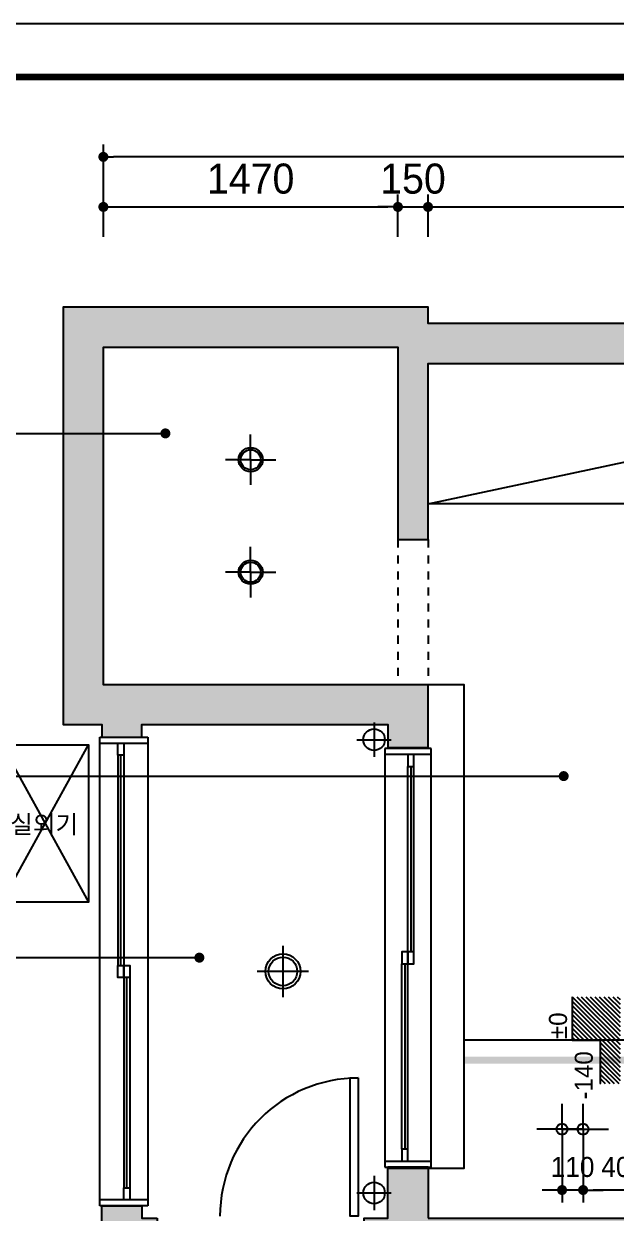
# Model space of a CAD drawing. Header units: millimetres. Extents: x 0 to 400063, y 963 to 238763.
# Drawn here: x 93307 to 96263, y 118957 to 124894 of the extents above; entities that cross this region are included whole.
import ezdxf

# ---------------------------------------------------------------- set-up
doc = ezdxf.new("R2010")
doc.units = ezdxf.units.MM
doc.header["$LTSCALE"] = 40
doc.header["$PDMODE"] = 34
doc.linetypes.add('HID', pattern=[2.3, 1.5, -0.8])
doc.linetypes.add('HIDDEN', pattern=[2, 1, -1])
doc.layers.get('Defpoints').update_dxf_attribs({"color": 249})
doc.layers.add('.', color=7, linetype='Continuous', lineweight=13)
for name, color, linetype in [('2sec', 2, 'Continuous'), ('3TI-CE-LIGHT', 6, 'Continuous'), ('DIM', 8, 'Continuous'), ('DOOR', 4, 'Continuous'), ('DOOR-FRAME', 4, 'Continuous'), ('DWG', 7, 'Continuous'), ('LIGHT', 6, 'Continuous'), ('SOL253', 253, 'Continuous'), ('도면층4', 4, 'Continuous'), ('도면층5', 5, 'Continuous'), ('도면층8', 253, 'Continuous')]:
    doc.layers.add(name, color=color, linetype=linetype)
doc.styles.add('울릉도 L', font='HYWULM.TTF')
doc.styles.add('휴먼엑스포', font='stylu.ttf')
doc.dimstyles.new('황금손50', dxfattribs={"dimscale": 50, "dimtxt": 3, "dimasz": 1, "dimexe": 1.25, "dimexo": 2, "dimgap": 1.25, "dimtad": 1, "dimdec": 0, "dimzin": 9, "dimtxsty": '울릉도 L', "dimblk": 'DOT', "dimcen": 2.5, "dimclrd": 1, "dimclre": 1, "dimadec": 0, "dimazin": 0, "dimtfac": 1, "dimtdec": 0, "dimtix": 1, "dimtmove": 0, "dimatfit": 2, "dimldrblk": 'DOT', "dimfxl": 0, "dimarcsym": 0})
pattern_1 = [(45, (-58243.64, -39174.001), (-11.2253202, 11.2253202), [])]

# ---------------------------------------------------------------- blocks, each defined once
blk = doc.blocks.new('_Dot')
at = {"color": 0, "lineweight": -2}
blk.add_line((-0.5, 0), (-1, 0), dxfattribs=at)
at = {"color": 0, "const_width": 0.5}
blk.add_lwpolyline([(-0.25, 0, 1), (0.25, 0, 1)], format="xyb", close=True, dxfattribs=at)
blk = doc.blocks.new('*D167')
at = {"layer": 'Defpoints', "color": 0}
for p in [(95174.2, 123980.2), (93704.2, 123730.2), (95174.2, 123730.2)]:
    blk.add_point(p, dxfattribs=at)
at = {"layer": 'DIM', "color": 1, "lineweight": -2}
for p, q in [((93704.2, 123830.2), (93704.2, 124042.7)), ((95174.2, 123830.2), (95174.2, 124042.7)), ((93754.2, 123980.2), (95124.2, 123980.2))]:
    blk.add_line(p, q, dxfattribs=at)
at = {"layer": 'DIM', "color": 1, "lineweight": -2, "xscale": 50, "yscale": 50, "zscale": 50, "rotation": 180}
blk.add_blockref('_Dot', (93704.2, 123980.2), dxfattribs=at)
at = {"layer": 'DIM', "color": 1, "lineweight": -2, "xscale": 50, "yscale": 50, "zscale": 50}
blk.add_blockref('_Dot', (95174.2, 123980.2), dxfattribs=at)
at = {"layer": 'DIM', "color": 1, "insert": (94439.2, 124120.7), "char_height": 150, "attachment_point": 5, "style": '울릉도 L'}
blk.add_mtext('1470', dxfattribs=at)
blk = doc.blocks.new('*D168')
at = {"layer": 'Defpoints', "color": 0}
for p in [(95324.2, 123980.2), (95174.2, 123730.2), (95324.2, 123730.2)]:
    blk.add_point(p, dxfattribs=at)
at = {"layer": 'DIM', "color": 1, "lineweight": -2}
for p, q in [((95174.2, 123830.2), (95174.2, 124042.7)), ((95324.2, 123830.2), (95324.2, 124042.7)), ((95124.2, 123980.2), (95074.2, 123980.2)), ((95174.2, 123980.2), (95324.2, 123980.2)), ((95374.2, 123980.2), (95424.2, 123980.2))]:
    blk.add_line(p, q, dxfattribs=at)
at = {"layer": 'DIM', "color": 1, "lineweight": -2, "xscale": 50, "yscale": 50, "zscale": 50}
blk.add_blockref('_Dot', (95174.2, 123980.2), dxfattribs=at)
at = {"layer": 'DIM', "color": 1, "lineweight": -2, "xscale": 50, "yscale": 50, "zscale": 50, "rotation": 180}
blk.add_blockref('_Dot', (95324.2, 123980.2), dxfattribs=at)
at = {"layer": 'DIM', "color": 1, "insert": (95249.2, 124120.7), "char_height": 150, "attachment_point": 5, "style": '울릉도 L'}
blk.add_mtext('150', dxfattribs=at)
blk = doc.blocks.new('*D169')
at = {"layer": 'Defpoints', "color": 0}
for p in [(98619.2, 123980.2), (95324.2, 123730.2), (98619.2, 123730.2)]:
    blk.add_point(p, dxfattribs=at)
at = {"layer": 'DIM', "color": 1, "lineweight": -2}
for p, q in [((95324.2, 123830.2), (95324.2, 124042.7)), ((98619.2, 123830.2), (98619.2, 124042.7)), ((95374.2, 123980.2), (98569.2, 123980.2))]:
    blk.add_line(p, q, dxfattribs=at)
at = {"layer": 'DIM', "color": 1, "lineweight": -2, "xscale": 50, "yscale": 50, "zscale": 50, "rotation": 180}
blk.add_blockref('_Dot', (95324.2, 123980.2), dxfattribs=at)
at = {"layer": 'DIM', "color": 1, "lineweight": -2, "xscale": 50, "yscale": 50, "zscale": 50}
blk.add_blockref('_Dot', (98619.2, 123980.2), dxfattribs=at)
at = {"layer": 'DIM', "color": 1, "insert": (96971.7, 124120.8), "char_height": 150, "attachment_point": 5, "style": '울릉도 L'}
blk.add_mtext('3295', dxfattribs=at)
blk = doc.blocks.new('*D174')
at = {"layer": 'Defpoints', "color": 0}
for p in [(93704.2, 124230.2), (93704.2, 123730.2), (105367.2, 123730.2)]:
    blk.add_point(p, dxfattribs=at)
at = {"layer": 'DIM', "color": 1, "lineweight": -2}
for p, q in [((93704.2, 123830.2), (93704.2, 124292.7)), ((105367.2, 123830.2), (105367.2, 124292.7)), ((105317.2, 124230.2), (93754.2, 124230.2))]:
    blk.add_line(p, q, dxfattribs=at)
at = {"layer": 'DIM', "color": 1, "lineweight": -2, "xscale": 50, "yscale": 50, "zscale": 50, "rotation": 180}
blk.add_blockref('_Dot', (93704.2, 124230.2), dxfattribs=at)
at = {"layer": 'DIM', "color": 1, "lineweight": -2, "xscale": 50, "yscale": 50, "zscale": 50}
blk.add_blockref('_Dot', (105367.2, 124230.2), dxfattribs=at)
at = {"layer": 'DIM', "color": 1, "insert": (99535.7, 124370.8), "char_height": 150, "attachment_point": 5, "style": '울릉도 L'}
blk.add_mtext('11663', dxfattribs=at)
blk = doc.blocks.new('*D229')
at = {"layer": 'Defpoints', "color": 0}
for p in [(96097.9, 119376.7), (96497.9, 119376.7), (96097.9, 119072.9)]:
    blk.add_point(p, dxfattribs=at)
at = {"layer": 'DIM', "color": 1, "lineweight": -2}
for p, q in [((96097.9, 119276.7), (96097.9, 119010.4)), ((96497.9, 119276.7), (96497.9, 119010.4)), ((96447.9, 119072.9), (96147.9, 119072.9))]:
    blk.add_line(p, q, dxfattribs=at)
at = {"layer": 'DIM', "color": 1, "lineweight": -2, "xscale": 50, "yscale": 50, "zscale": 50, "rotation": 180}
blk.add_blockref('_Dot', (96097.9, 119072.9), dxfattribs=at)
at = {"layer": 'DIM', "color": 1, "lineweight": -2, "xscale": 50, "yscale": 50, "zscale": 50}
blk.add_blockref('_Dot', (96497.9, 119072.9), dxfattribs=at)
at = {"layer": 'DIM', "color": 0, "insert": (96297.9, 119187.4), "char_height": 100, "attachment_point": 5, "style": '울릉도 L'}
blk.add_mtext('400', dxfattribs=at)
blk = doc.blocks.new('*D230')
at = {"layer": 'Defpoints', "color": 0}
for p in [(95992.9, 119376.7), (96097.9, 119376.7), (95992.9, 119072.9)]:
    blk.add_point(p, dxfattribs=at)
at = {"layer": 'DIM', "color": 1, "lineweight": -2}
for p, q in [((95992.9, 119276.7), (95992.9, 119010.4)), ((96097.9, 119276.7), (96097.9, 119010.4)), ((95942.9, 119072.9), (95892.9, 119072.9)), ((96097.9, 119072.9), (95992.9, 119072.9)), ((96147.9, 119072.9), (96197.9, 119072.9))]:
    blk.add_line(p, q, dxfattribs=at)
at = {"layer": 'DIM', "color": 1, "lineweight": -2, "xscale": 50, "yscale": 50, "zscale": 50}
blk.add_blockref('_Dot', (95992.9, 119072.9), dxfattribs=at)
at = {"layer": 'DIM', "color": 1, "lineweight": -2, "xscale": 50, "yscale": 50, "zscale": 50, "rotation": 180}
blk.add_blockref('_Dot', (96097.9, 119072.9), dxfattribs=at)
at = {"layer": 'DIM', "color": 0, "insert": (96045.4, 119187.4), "char_height": 100, "attachment_point": 5, "style": '울릉도 L'}
blk.add_mtext('110', dxfattribs=at)

msp = doc.modelspace()

# ---------------------------------------------------------------- hatches: boundary and pattern name
at = {"layer": '.'}
h = msp.add_hatch(color=251, dxfattribs=at)
h.dxf.hatch_style = 1
h.paths.add_polyline_path([(93853.2, 115385.2), (93653.2, 115293), (93653.2, 114622.2), (96087.5, 114622.2), (96087.5, 114822.2), (93853.2, 114822.2)])
h.paths.add_polyline_path([(99106.2, 114822.2), (96087.5, 114822.2), (96087.5, 114622.2), (99106.2, 114622.2)])
h.paths.add_polyline_path([(103984.1, 114767.2), (103524.1, 114767.2), (103524.1, 115409.2), (103324.1, 115409.2), (103324.1, 114822.2), (100618.2, 114822.2), (100618.2, 116297.2), (100464.1, 116297.2), (100463.2, 114822.2), (100068.2, 114822.2), (100068.2, 114622.2), (103777.1, 114622.2), (103777.1, 113259.2), (104937.1, 113259.2), (104937.1, 113947.2), (104814.1, 113947.2), (104814.1, 113382.2), (103984.1, 113382.2)])
h.paths.add_polyline_path([(103524.1, 117222.2), (103600.7, 117222.2), (103600.7, 117382.2), (100463.2, 117382.2), (100463.2, 117197.2), (100618.2, 117197.2), (100618.2, 117222.2), (103324.1, 117222.2), (103324.1, 116589.2), (103524.1, 116589.2)])
h.paths.add_polyline_path([(105592.2, 117637.2), (105392.2, 117637.2), (105392.2, 117382.2), (104395.7, 117382.2), (104395.7, 117222.2), (104584.1, 117222.2), (104584.1, 116622.2), (105414.1, 116622.2), (105414.1, 116482.2), (105592.2, 116482.2), (105592.2, 116622.2)])
h.paths.add_polyline_path([(104773.2, 117222.2), (105392.2, 117222.2), (105392.2, 116822.2), (104773.2, 116822.2)], flags=16)
h.paths.add_polyline_path([(105592.2, 120113.2), (102167.2, 120113.2), (102167.2, 119957.2), (105392.2, 119957.2), (105392.2, 119707.2), (105592.2, 119707.2)])
h.paths.add_polyline_path([(101264.2, 120113.2), (101252.2, 120113.2), (101252.2, 121753.2), (100627.2, 121753.2), (100627.2, 123198.2), (105367.2, 123198.2), (105367.2, 122488.2), (105592.2, 122488.2), (105592.2, 123398.2), (95324.2, 123398.2), (95324.2, 123480.2), (93504.2, 123480.2), (93504.2, 121396.2), (93696.2, 121396.2), (93696.2, 121334.2), (93896.2, 121334.2), (93896.2, 121396.2), (95124.2, 121396.2), (95124.2, 121282.2), (95324.2, 121282.2), (95324.2, 121595.2), (93704.2, 121595.2), (93704.2, 123280.2), (95174.2, 123280.2), (95174.2, 122320.2), (95324.2, 122320.2), (95324.2, 123198.2), (98619.2, 123198.2), (98619.2, 122450.2), (98769.2, 122450.2), (98769.2, 123198.2), (100114.2, 123198.2), (100114.2, 121753.2), (98619.2, 121753.2), (98619.2, 119821.2), (98774.2, 119821.2), (98774.2, 119957.2), (98789.2, 119957.2), (98789.2, 120107.2), (98774.2, 120107.2), (98774.2, 121557.2), (100359.2, 121557.2), (101109.2, 121557.2), (101109.2, 120107.2), (100359.2, 120107.2), (99589.2, 120107.2), (99589.2, 119957.2), (101264.2, 119957.2)])
h.paths.add_polyline_path([(100477.2, 121753.2), (100264.2, 121753.2), (100264.2, 123198.2), (100477.2, 123198.2)], flags=16)
h.paths.add_polyline_path([(98774.2, 118932.2), (95324.2, 118932.2), (95324.2, 119182.2), (95124.2, 119182.2), (95124.2, 118932.2), (95006.2, 118932.2), (95006.2, 118732.2), (98774.2, 118732.2)])
h.paths.add_polyline_path([(93973.2, 118932.2), (93896.2, 118932.2), (93896.2, 118994.2), (93696.2, 118994.2), (93695, 118749.2), (93853.2, 118732.2), (93973.2, 118732.2)])
h = msp.add_hatch(dxfattribs=at)
h.set_pattern_fill('ANSI31', color=256, scale=5)
h.set_pattern_definition(pattern_1)
h.paths.add_polyline_path([(95324.2, 121282.2), (95124.2, 121282.2), (95124.2, 121277.2), (95324.2, 121277.2)])
h = msp.add_hatch(dxfattribs=at)
h.set_pattern_fill('ANSI31', color=256, scale=5)
h.set_pattern_definition(pattern_1)
h.paths.add_polyline_path([(95324.2, 119187.2), (95124.2, 119187.2), (95124.2, 119182.2), (95324.2, 119182.2)])
h = msp.add_hatch()
h.set_pattern_fill('ANSI31', color=8, scale=5, angle=270)
h.set_pattern_definition([(315, (256910.931, -20600.749), (11.2253202, 11.2253202), [])])
h.paths.add_polyline_path([(96043.4, 120038.1), (96043.4, 119821.2), (96183.4, 119821.2), (96183.4, 119604.3), (96283.4, 119604.3), (96283.4, 120038.1)])

# ---------------------------------------------------------------- linework, layer by layer
at = {"layer": '2sec'}
msp.add_lwpolyline([(105592.2, 123398.2), (95324.2, 123398.2), (95324.2, 123480.2), (93504.2, 123480.2), (93504.2, 121396.2), (93696.2, 121396.2), (93696.2, 121334.2), (93896.2, 121334.2), (93896.2, 121396.2), (95124.2, 121396.2), (95124.2, 121282.2), (95324.2, 121282.2), (95324.2, 121595.2), (93704.2, 121595.2), (93704.2, 123280.2), (95174.2, 123280.2), (95174.2, 122320.2), (95324.2, 122320.2), (95324.2, 123198.2), (98619.2, 123198.2)], dxfattribs=at)
for points in [[(95124.2, 121282.2), (95324.2, 121282.2), (95324.2, 121277.2), (95124.2, 121277.2)], [(95324.2, 118932.2), (98774.2, 118932.2), (98774.2, 118732.2), (95006.2, 118732.2), (95006.2, 118932.2), (95124.2, 118932.2), (95124.2, 119182.2), (95324.2, 119182.2)], [(95124.2, 119182.2), (95324.2, 119182.2), (95324.2, 119187.2), (95124.2, 119187.2)], [(93973.2, 118932.2), (93973.2, 118732.2), (93853.2, 118732.2), (93695, 118749.2), (93696.2, 118994.2), (93896.2, 118994.2), (93896.2, 118932.2)]]:
    msp.add_lwpolyline(points, close=True, dxfattribs=at)
at = {"layer": '3TI-CE-LIGHT', "color": 1}
for p, q in [((94439.2, 122718.5), (94439.2, 122844.5)), ((94439.2, 122718.5), (94313.2, 122718.5)), ((94439.2, 122718.5), (94565.2, 122718.5)), ((94439.2, 122718.5), (94439.2, 122592.5)), ((94439.2, 122156.9), (94439.2, 122282.9)), ((94439.2, 122156.9), (94313.2, 122156.9)), ((94439.2, 122156.9), (94565.2, 122156.9)), ((94439.2, 122156.9), (94439.2, 122030.9)), ((95992.9, 119376.7), (95992.9, 119502.7)), ((96097.9, 119376.7), (96097.9, 119502.7)), ((95992.9, 119376.7), (95866.9, 119376.7)), ((96097.9, 119376.7), (95971.9, 119376.7)), ((95992.9, 119376.7), (96118.9, 119376.7)), ((95992.9, 119376.7), (95992.9, 119250.7)), ((96008.8, 119376.7), (96134.8, 119376.7)), ((96097.9, 119376.7), (96223.9, 119376.7)), ((96097.9, 119376.7), (96097.9, 119250.7))]:
    msp.add_line(p, q, dxfattribs=at)
at = {"layer": '3TI-CE-LIGHT'}
for p, q in [((93197.6, 120509.3), (93630, 121294.4)), ((93197.6, 121294.4), (93630, 120509.3))]:
    msp.add_line(p, q, dxfattribs=at)
msp.add_lwpolyline([(93197.6, 121294.4), (93630, 121294.4), (93630, 120509.3), (93197.6, 120509.3)], close=True, dxfattribs=at)
msp.add_lwpolyline([(96043.4, 120038.1), (96043.4, 119821.2), (96183.4, 119821.2), (96183.4, 119604.3)], dxfattribs=at)
at = {"layer": '3TI-CE-LIGHT', "color": 1, "linetype": 'HID', "const_width": 36}
msp.add_lwpolyline([(98611.7, 119721.2), (95504.2, 119721.2)], dxfattribs=at)
at = {"layer": '3TI-CE-LIGHT'}
for centre, radius in [((94439.2, 122718.5), 60), ((94439.2, 122156.9), 60), ((95992.9, 119376.7), 27.5), ((96097.9, 119376.7), 27.5)]:
    msp.add_circle(centre, radius, dxfattribs=at)
at = {"layer": '3TI-CE-LIGHT', "color": 8}
for centre in [(94439.2, 122718.5), (94439.2, 122156.9)]:
    msp.add_circle(centre, 50, dxfattribs=at)
at = {"layer": 'Defpoints', "color": 9}
msp.add_lwpolyline([(107088.3, 124894.5), (86729.9, 124894.5), (86729.9, 110534.2), (107088.3, 110534.2)], close=True, dxfattribs=at)
at = {"layer": 'Defpoints'}
msp.add_lwpolyline([(87216.6, 124629), (106601.6, 124629), (106601.6, 112110.4), (87216.6, 112110.4)], close=True, dxfattribs=at)
at = {"layer": 'DOOR', "color": 5}
msp.add_arc((94976.2, 118942.2), 690, 90, 180, dxfattribs=at)
at = {"layer": 'DOOR-FRAME', "linetype": 'Continuous'}
msp.add_lwpolyline([(94976.2, 119632.2), (94976.2, 118942.2), (94936.2, 118942.2), (94936.2, 119632.2)], close=True, dxfattribs=at)
at = {"layer": 'DWG', "color": 2, "const_width": 32.4}
msp.add_lwpolyline([(87216.6, 124629), (106601.6, 124629)], dxfattribs=at)
at = {"layer": 'LIGHT', "color": 1}
for p, q in [((94600.2, 120292.4), (94600.2, 120036)), ((94600.2, 120292.4), (94600.2, 120036)), ((94728.4, 120164.2), (94472, 120164.2)), ((94728.4, 120164.2), (94472, 120164.2))]:
    msp.add_line(p, q, dxfattribs=at)
at = {"layer": 'LIGHT', "color": 6}
msp.add_circle((94600.2, 120164.2), 87.5, dxfattribs=at)
msp.add_circle((94600.2, 120164.2), 87.5, dxfattribs=at)
at = {"layer": 'LIGHT', "color": 9}
msp.add_circle((94600.2, 120164.2), 71.2, dxfattribs=at)
msp.add_circle((94600.2, 120164.2), 71.2, dxfattribs=at)
at = {"layer": 'SOL253'}
for p, q in [((92587.5, 122849.8), (94013.8, 122849.8)), ((92587.5, 121139.1), (96001.1, 121139.1)), ((92587.5, 120232.8), (94183.2, 120232.8))]:
    msp.add_line(p, q, dxfattribs=at)
at = {"layer": 'SOL253', "const_width": 25}
for points in [[(94013.8, 122837.3, -1), (94013.8, 122862.3, -1)], [(96001.1, 121126.6, -1), (96001.1, 121151.6, -1)], [(94183.2, 120220.3, -1), (94183.2, 120245.3, -1)]]:
    msp.add_lwpolyline(points, format="xyb", close=True, dxfattribs=at)
at = {"layer": '도면층4'}
for p, q in [((93686.2, 118994.2), (93686.2, 121334.2)), ((93686.2, 121334.2), (93926.2, 121334.2)), ((93686.2, 121304.2), (93926.2, 121304.2)), ((93926.2, 121334.2), (93926.2, 118994.2)), ((93791.2, 120194.2), (93791.2, 121244.2)), ((95109.2, 121277.2), (95109.2, 119187.2)), ((95339.2, 121277.2), (95109.2, 121277.2)), ((95339.2, 121247.2), (95109.2, 121247.2)), ((95339.2, 119187.2), (95339.2, 121277.2)), ((95239.2, 121187.2), (95239.2, 120262.2)), ((95209.2, 120202.2), (95209.2, 119277.2)), ((93821.2, 119084.2), (93821.2, 120134.2)), ((95109.2, 119217.2), (95339.2, 119217.2)), ((95109.2, 119187.2), (95339.2, 119187.2)), ((93926.2, 119024.2), (93686.2, 119024.2)), ((93926.2, 118994.2), (93686.2, 118994.2))]:
    msp.add_line(p, q, dxfattribs=at)
for points in [[(93806.2, 121244.2), (93776.2, 121244.2), (93776.2, 121304.2), (93806.2, 121304.2)], [(95254.2, 121247.2), (95224.2, 121247.2), (95224.2, 121187.2), (95254.2, 121187.2)], [(95224.2, 120262.2), (95194.2, 120262.2), (95194.2, 120202.2), (95224.2, 120202.2)], [(95254.2, 120262.2), (95224.2, 120262.2), (95224.2, 120202.2), (95254.2, 120202.2)], [(93806.2, 120134.2), (93776.2, 120134.2), (93776.2, 120194.2), (93806.2, 120194.2)], [(93836.2, 120134.2), (93806.2, 120134.2), (93806.2, 120194.2), (93836.2, 120194.2)], [(95224.2, 119277.2), (95194.2, 119277.2), (95194.2, 119217.2), (95224.2, 119217.2)], [(93836.2, 119024.2), (93806.2, 119024.2), (93806.2, 119084.2), (93836.2, 119084.2)]]:
    msp.add_lwpolyline(points, close=True, dxfattribs=at)
at = {"layer": '도면층5'}
for p, q in [((93776.2, 121244.2), (93776.2, 120194.2)), ((93806.2, 121244.2), (93806.2, 120194.2)), ((95224.2, 120262.2), (95224.2, 121187.2)), ((95254.2, 120262.2), (95254.2, 121187.2)), ((95194.2, 119277.2), (95194.2, 120202.2)), ((95224.2, 119277.2), (95224.2, 120202.2)), ((93806.2, 120134.2), (93806.2, 119084.2)), ((93836.2, 120134.2), (93836.2, 119084.2))]:
    msp.add_line(p, q, dxfattribs=at)
at = {"layer": '도면층8'}
for p, q in [((95324.2, 122498.2), (98619.2, 123198.2)), ((95054.9, 121406.9), (95054.9, 121235.2)), ((94969.1, 121321), (95140.8, 121321)), ((98619.2, 119821.2), (95504.2, 119821.2)), ((95054.9, 119144), (95054.9, 118972.2)), ((94969.1, 119058.1), (95140.8, 119058.1))]:
    msp.add_line(p, q, dxfattribs=at)
at = {"layer": '도면층8', "linetype": 'HIDDEN'}
for p, q in [((95174.2, 122320.2), (95174.2, 121595.2)), ((95324.2, 122320.2), (95324.2, 121595.2))]:
    msp.add_line(p, q, dxfattribs=at)
at = {"layer": '도면층8'}
msp.add_lwpolyline([(98619.2, 122498.2), (95324.2, 122498.2), (95324.2, 123198.2), (98619.2, 123198.2)], close=True, dxfattribs=at)
msp.add_lwpolyline([(95324.2, 119182.2), (95504.2, 119182.2), (95504.2, 121595.2), (95324.2, 121595.2)], dxfattribs=at)
for centre in [(95054.9, 121321), (95054.9, 119058.1)]:
    msp.add_circle(centre, 54, dxfattribs=at)

# ---------------------------------------------------------------- texts
at = {"layer": '도면층4', "style": '휴먼엑스포'}
msp.add_text('실외기', height=90, dxfattribs=at).set_placement((93239.6, 120853.4))
for s, p in [('%%P0', (96017.6, 119826.4)), ('-140', (96146.3, 119524.9))]:
    msp.add_text(s, height=90, rotation=90, dxfattribs=at).set_placement(p)

# ---------------------------------------------------------------- dimensions: what is measured, and where the dimension line sits
at = {"layer": 'DIM'}
for base, p1, p2, override, picture, middle in [((93704.2, 124230.2), (105367.2, 123730.2), (93704.2, 123730.2), {"dimclrt": 1}, '*D174', (99535.7, 124370.8)), ((95174.2, 123980.2), (93704.2, 123730.2), (95174.2, 123730.2), {"dimclrt": 1}, '*D167', (94439.2, 124120.7)), ((95324.2, 123980.2), (95174.2, 123730.2), (95324.2, 123730.2), {"dimclrt": 1}, '*D168', (95249.2, 124120.7)), ((98619.2, 123980.2), (95324.2, 123730.2), (98619.2, 123730.2), {"dimclrt": 1}, '*D169', (96971.7, 124120.8)), ((96097.9, 119072.9), (96497.9, 119376.7), (96097.9, 119376.7), {"dimtxt": 2}, '*D229', (96297.9, 119187.4))]:
    dim = msp.add_linear_dim(base=base, p1=p1, p2=p2, dimstyle='황금손50', override=override, dxfattribs=at)
    dim.commit()
    dim.dimension.update_dxf_attribs({"geometry": picture, "text_midpoint": middle})
dim = msp.add_linear_dim(base=(95992.9, 119072.9), p1=(96097.9, 119376.7), p2=(95992.9, 119376.7), text='110', dimstyle='황금손50', override={"dimtxt": 2}, dxfattribs=at)
dim.commit()
dim.dimension.update_dxf_attribs({"geometry": '*D230', "text_midpoint": (96045.4, 119187.4)})

doc.saveas('drawing.dxf')
